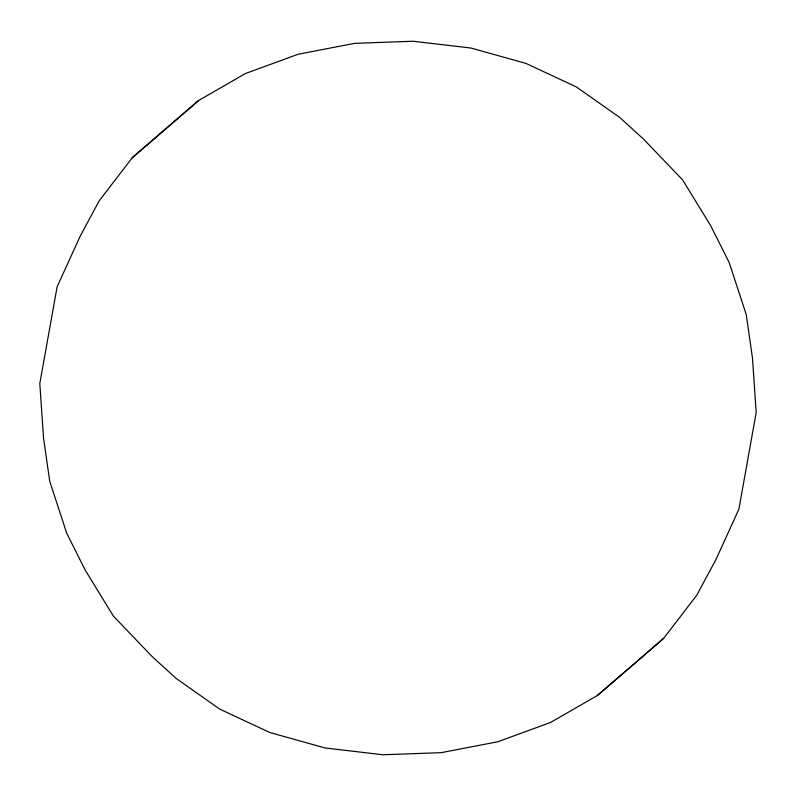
<?xml version="1.0" encoding="UTF-8"?>
<svg xmlns="http://www.w3.org/2000/svg" width="796" height="796" viewBox="0 0 796 796"><rect width="100%" height="100%" fill="white"/><g stroke="black" fill="none" stroke-linecap="round" stroke-linejoin="round"><path stroke-width="1.19" d="M132.305 157.678L99.152 200.891L80.078 236.402L57.123 286.799L39.8 383.513L43.541 438.089L49.74 481.341L66.774 533.35L85.361 570.384L113.37 616.074L152.275 656.7L176.195 678.471L219.656 709.067L269.914 732.539L325.027 747.961L382.876 754.757L441.233 752.668L497.868 741.753L550.593 722.45L597.388 695.495L636.452 661.934L663.695 638.322L696.848 595.11L715.922 559.598L738.877 509.201L756.2 412.487L752.459 357.911L746.26 314.659L729.226 262.65L710.639 225.616L682.63 179.926L643.725 139.3L619.805 117.529L576.344 86.933L526.086 63.461L470.973 48.039L413.124 41.243L354.767 43.332L298.132 54.247L245.407 73.55L198.612 100.505L132.305 157.678L198.612 100.505M597.388 695.495L663.695 638.322"/></g></svg>
